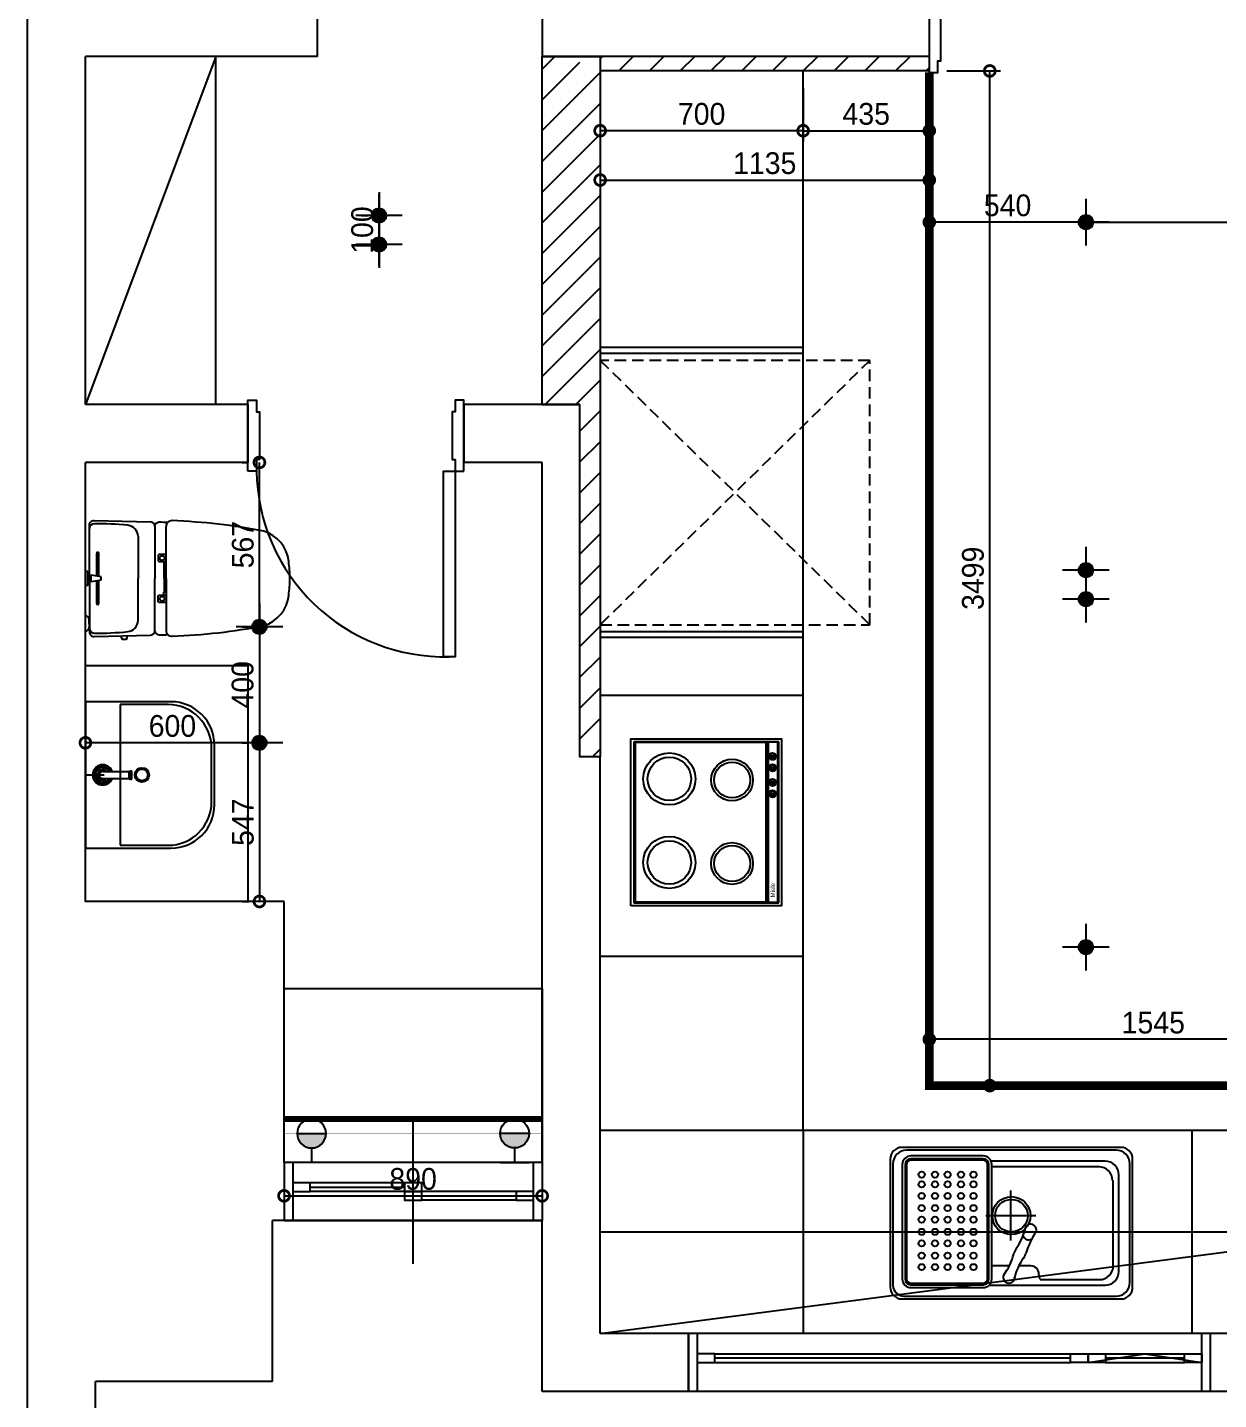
# Model space of a CAD drawing. Header units: inches. Extents: x -4181 to 116552, y 25636 to 44656.
# Drawn here: x 38872 to 42980, y 30364 to 35096 of the extents above; entities that cross this region are included whole.
import ezdxf

# ---------------------------------------------------------------- set-up
doc = ezdxf.new("R2010")
doc.units = ezdxf.units.IN
doc.header["$LTSCALE"] = 50
doc.header["$MEASUREMENT"] = 0
doc.linetypes.add('DH-HID2', pattern=[1.2, 0.8, -0.4])
doc.linetypes.add('HIDDEN', pattern=[0.375, 0.25, -0.125])
for name, color, linetype in [('01-FUR', 6, 'Continuous'), ('02-wal', 2, 'Continuous'), ('03-WAL NEW', 3, 'Continuous'), ('06-LIGHT', 4, 'Continuous'), ('07-dim wal', 5, 'Continuous'), ('08-hat', 8, 'Continuous'), ('6fur', 6, 'Continuous'), ('CEIL-DOOR', 6, 'Continuous'), ('CEIL-LIGHT', 7, 'Continuous'), ('CO-BATH', 6, 'Continuous'), ('CO-DO-FR', 7, 'Continuous'), ('CO-DOOR', 8, 'Continuous'), ('CO-FURB-DN', 9, 'Continuous'), ('FIN', 2, 'Continuous'), ('FU-FURM', 251, 'DH-HID2'), ('HL', 6, 'HIDDEN'), ('RC-LIGHT', 7, 'Continuous'), ('도면층2', 2, 'Continuous'), ('도면층4', 4, 'Continuous'), ('도면층5', 5, 'Continuous')]:
    doc.layers.add(name, color=color, linetype=linetype)
doc.styles.add('DH-TEXT', font='')
doc.styles.add('스타일1', font='HY울릉도M.TTF')
doc.styles.get('DH-TEXT').set_extended_font_data('HY울릉도L')
doc.dimstyles.new('30', dxfattribs={"dimscale": 30, "dimtxt": 2.5, "dimasz": 2.5, "dimexe": 1.25, "dimexo": 2, "dimtad": 1, "dimdec": 0, "dimtxsty": '스타일1', "dimblk": 'DOTSMALL', "dimcen": 2.5, "dimclrd": 1, "dimclre": 1, "dimclrt": 2, "dimadec": 0, "dimazin": 0, "dimtfac": 1, "dimtix": 1, "dimtmove": 0, "dimatfit": 3, "dimldrblk": 'DOTSMALL', "dimfxl": 1.25, "dimarcsym": 0})

# ---------------------------------------------------------------- blocks, each defined once
blk = doc.blocks.new('asfsd')
at = {"layer": '02-wal'}
for p, q in [((13740.6, 29503.4), (13740.6, 35487.4)), ((14740.6, 35287.4), (14740.6, 35487.4)), ((15515.6, 35487.4), (15515.6, 35287.4)), ((16850.6, 35487.4), (16850.6, 35287.4)), ((14740.6, 35287.4), (13940.6, 35287.4)), ((13940.6, 34087.4), (13940.6, 35287.4)), ((15645.6, 35287.4), (15515.6, 35287.4)), ((16850.6, 35287.4), (15645.6, 35287.4)), ((14500.6, 34087.4), (13940.6, 34087.4)), ((14500.6, 34087.4), (14500.6, 33887.4)), ((15515.6, 34087.4), (15245.6, 34087.4)), ((15245.6, 34087.4), (15245.6, 33887.4)), ((15515.6, 34087.4), (15645.6, 34087.4)), ((15645.6, 32872.4), (15645.6, 34087.4)), ((13940.6, 32373.4), (13940.6, 33887.4)), ((14500.6, 33887.4), (13940.6, 33887.4)), ((15515.6, 33887.4), (15245.6, 33887.4)), ((15515.6, 31473.4), (15515.6, 33887.4)), ((15715.6, 32872.4), (15645.6, 32872.4)), ((15715.6, 30883.4), (15715.6, 32872.4)), ((14625.6, 32373.4), (13940.6, 32373.4)), ((14625.6, 31473.4), (14625.6, 32373.4)), ((15515.6, 31473.4), (14625.6, 31473.4)), ((14585.6, 30718.4), (14585.6, 31273.4)), ((15515.6, 31273.4), (14585.6, 31273.4)), ((15515.6, 30683.4), (15515.6, 31273.4)), ((18395.6, 30883.4), (15715.6, 30883.4)), ((13975.6, 29703.4), (13975.6, 30718.4)), ((14585.6, 30718.4), (13975.6, 30718.4)), ((18595.6, 30683.4), (15515.6, 30683.4))]:
    blk.add_line(p, q, dxfattribs=at)
at = {"layer": 'CO-DO-FR'}
for points in [[(16850.6, 35432.4), (16850.6, 35232.4), (16880.6, 35232.4), (16880.6, 35272.4), (16890.6, 35272.4), (16890.6, 35437.4), (16880.6, 35437.4), (16880.6, 35487.4), (16850.6, 35487.4)], [(14500.6, 33857.4), (14500.6, 34102.4), (14530.6, 34102.4), (14530.6, 34062.4), (14540.6, 34062.4), (14540.6, 33897.4), (14530.6, 33897.4), (14530.6, 33857.4), (14500.6, 33857.4)], [(15245.6, 33857.4), (15245.6, 34102.4), (15215.6, 34102.4), (15215.6, 34062.4), (15205.6, 34062.4), (15205.6, 33897.4), (15215.6, 33897.4), (15215.6, 33857.4), (15245.6, 33857.4)]]:
    blk.add_lwpolyline(points, close=True, dxfattribs=at)
at = {"layer": 'CO-DOOR'}
blk.add_lwpolyline([(15175.6, 33217.4), (15175.6, 33857.4), (15215.6, 33857.4), (15215.6, 33217.4)], close=True, dxfattribs=at)
blk.add_arc((15180.3, 33867), 649.8, 180.8496, 271.3454, dxfattribs=at)
blk = doc.blocks.new('cjswjdeh')
at = {"layer": '03-WAL NEW'}
h = blk.add_hatch(dxfattribs=at)
h.set_pattern_fill('ANSI31', color=256, scale=600)
h.set_pattern_definition([(45, (25131.82, -291.71), (-53.03301, 53.03301), [])])
h.paths.add_polyline_path([(40847.4, 34995.7), (40809.3, 34995.7), (40777.4, 34947.4), (40777.4, 34995.7), (40647.4, 34995.7), (40647.4, 33795.7), (40777.4, 33795.7), (40777.4, 32580.7), (40847.4, 32580.7)])
h = blk.add_hatch(dxfattribs=at)
h.set_pattern_fill('ANSI31', color=256, scale=600)
h.set_pattern_definition([(45, (25800, 0), (-53.03301, 53.03301), [])])
h.paths.add_polyline_path([(41982.4, 34995.7), (40847.4, 34995.7), (40847.4, 34945.7), (41982.4, 34945.7)])
h.paths.add_polyline_path([(43287.4, 34995.7), (43247.4, 34995.7), (43047.4, 34995.7), (43047.4, 34945.7), (43287.4, 34945.7)])
at = {"color": 8}
blk.add_line((39072.4, 32518), (39137.4, 32518), dxfattribs=at)
at = {"layer": '01-FUR', "color": 8}
blk.add_line((39522.4, 33795.7), (39522.4, 34995.7), dxfattribs=at)
at = {"layer": '02-wal'}
for p, q in [((41152.4, 30391.7), (41152.4, 30591.7)), ((42952.4, 30391.7), (42952.4, 30591.7))]:
    blk.add_line(p, q, dxfattribs=at)
at = {"layer": '03-WAL NEW'}
for points in [[(40777.4, 33795.7), (40647.4, 33795.7), (40647.4, 34995.7), (40847.4, 34995.7), (40847.4, 33795.7)], [(40777.4, 34995.7), (40847.4, 34995.7), (40847.4, 32580.7), (40777.4, 32580.7), (40777.4, 33795.7)], [(41982.4, 34995.7), (41982.4, 34945.7), (40847.4, 34945.7)]]:
    blk.add_lwpolyline(points, dxfattribs=at)
at = {"layer": '08-hat', "color": 8}
for p, q in [((41547.4, 33991.7), (40847.4, 33991.7)), ((41547.4, 33971.7), (40847.4, 33971.7)), ((41547.4, 33011.7), (40847.4, 33011.7)), ((41547.4, 32991.7), (40847.4, 32991.7)), ((41547.4, 32791.7), (40847.4, 32791.7)), ((41547.4, 31891.7), (40847.4, 31891.7)), ((41547.4, 31291.7), (40847.4, 31291.7)), ((41547.4, 31291.7), (41547.4, 30591.7)), ((42887.4, 31291.7), (42887.4, 30591.7))]:
    blk.add_line(p, q, dxfattribs=at)
for points in [[(43527.4, 30591.7), (43527.4, 31291.7), (41547.4, 31291.7), (41547.4, 34945.7)], [(40847.4, 30591.7), (43527.4, 30941.7), (40847.4, 30941.7)]]:
    blk.add_lwpolyline(points, dxfattribs=at)
at = {"layer": '6fur', "color": 8}
blk.add_line((39522.4, 34995.7), (39072.4, 33795.7), dxfattribs=at)
for points in [[(39072.4, 32895.7), (39632.4, 32895.7), (39632.4, 32081.7), (39072.4, 32081.7), (39072.4, 33595.7)], [(39757.4, 31181.7), (39757.4, 31781.7), (40647.4, 31781.7), (40647.4, 31181.7), (39757.4, 31181.7)]]:
    blk.add_lwpolyline(points, dxfattribs=at)
at = {"layer": 'CO-BATH', "color": 8}
for p, q in [((39367.4, 32770.5), (39072.4, 32770.5)), ((39072.4, 32770.5), (39072.4, 32265.5)), ((39357.4, 32760.5), (39192.4, 32760.5)), ((39192.4, 32760.5), (39192.4, 32275.5)), ((39507.4, 32425.5), (39507.4, 32610.5)), ((39517.4, 32415.5), (39517.4, 32620.5)), ((39132.4, 32530.5), (39222.9, 32530.5)), ((39132.4, 32505.5), (39222.9, 32505.5)), ((39222.9, 32531.5), (39227.9, 32531.5)), ((39222.9, 32504.5), (39222.9, 32531.5)), ((39227.9, 32532.5), (39232.9, 32532.5)), ((39227.9, 32503.5), (39227.9, 32532.5)), ((39232.9, 32503.5), (39232.9, 32532.5)), ((39222.9, 32504.5), (39227.9, 32504.5)), ((39227.9, 32503.5), (39232.9, 32503.5)), ((39192.4, 32275.5), (39357.4, 32275.5)), ((39072.4, 32265.5), (39367.4, 32265.5))]:
    blk.add_line(p, q, dxfattribs=at)
for radius in [25, 20]:
    blk.add_circle((39267.4, 32518), radius, dxfattribs=at)
for centre, radius, start, end in [((39357.4, 32610.5), 150, 0, 90), ((39367.4, 32620.5), 150, 0, 90), ((39132.4, 32518), 35, 20.9248, 339.0751), ((39132.4, 32518), 30, 24.6243, 335.3757), ((39132.4, 32518), 25, 30, 330), ((39132.4, 32518), 18, 43.9829, 316.017), ((39132.4, 32518), 12.5, 90, 270), ((39357.4, 32425.5), 150, 270, 0), ((39367.4, 32415.5), 150, 270, 0)]:
    blk.add_arc(centre, radius, start, end, dxfattribs=at)
at = {"layer": 'CO-FURB-DN', "color": 8}
for p, q in [((41463.2, 32632.7), (40963.2, 32632.7)), ((40963.2, 32632.7), (40963.2, 32333.5)), ((41419.5, 32630.1), (40968, 32630.1)), ((40968, 32630.1), (40968, 32333.5)), ((41419.5, 32333.5), (41419.5, 32630.1)), ((41423.2, 32333.5), (41423.2, 32632.7)), ((41426.7, 32631.1), (41426.7, 32333.5)), ((41459.8, 32631.1), (41426.7, 32631.1)), ((41459.8, 32333.5), (41459.8, 32631.1)), ((41463.2, 32333.5), (41463.2, 32632.7)), ((41432.6, 32580.7), (41451.4, 32580.7)), ((41432.7, 32583.7), (41451.4, 32583.7)), ((41432.6, 32541.6), (41451.4, 32541.6)), ((41432.7, 32544.6), (41451.4, 32544.6)), ((41432.6, 32490.9), (41451.4, 32490.9)), ((41432.7, 32493.9), (41451.4, 32493.9)), ((41432.6, 32451.7), (41451.4, 32451.7)), ((41432.7, 32454.7), (41451.4, 32454.7)), ((40963.2, 32344.7), (40963.2, 32076.7)), ((40968, 32342.1), (40968, 32080.1)), ((41419.5, 32080.1), (41419.5, 32342.1)), ((41423.2, 32076.7), (41423.2, 32344.7)), ((41426.7, 32343.1), (41426.7, 32078.9)), ((41459.8, 32078.9), (41459.8, 32343.1)), ((41463.2, 32076.7), (41463.2, 32344.7)), ((40968, 32080.1), (41419.5, 32080.1)), ((40963.2, 32076.7), (41463.2, 32076.7)), ((41426.7, 32078.9), (41459.8, 32078.9)), ((42626.5, 31224.2), (41904.5, 31224.2)), ((42168.1, 31204.2), (41919, 31204.2)), ((42168.1, 31194.2), (41919, 31194.2)), ((42168.1, 31189.2), (41919, 31189.2)), ((42588.5, 31186.2), (42195.6, 31186.2)), ((41857, 31176.7), (41857, 30758.7)), ((41889, 31174.2), (41889, 30780.2)), ((41899, 31174.2), (41899, 30780.2)), ((41904, 31174.2), (41904, 30780.2)), ((42183.1, 30780.2), (42183.1, 31174.2)), ((42188.1, 30780.2), (42188.1, 31174.2)), ((42198.1, 30780.2), (42198.1, 31174.2)), ((42569.5, 31167.2), (42198.1, 31167.2)), ((42636, 30806.2), (42636, 31138.7)), ((42674, 30768.2), (42674, 31176.7)), ((42616.2, 30824.7), (42616.2, 31119.2)), ((42263.7, 30913.2), (42263.7, 31085.5)), ((42177.5, 30999.3), (42349.9, 30999.3)), ((42258.8, 30825.2), (42198.1, 30825.2)), ((42332, 30825.2), (42291.2, 30825.2)), ((41919, 30765.2), (42168.1, 30765.2)), ((41919, 30760.2), (42168.1, 30760.2)), ((42189.1, 30758.7), (42588.5, 30758.7)), ((42365.3, 30777.7), (42360.5, 30796.7)), ((42365.3, 30777.7), (42569.5, 30777.7)), ((41895, 30720.7), (42626.5, 30720.7)), ((41919, 30750.2), (42168.1, 30750.2))]:
    blk.add_line(p, q, dxfattribs=at)
blk.add_lwpolyline([(40953.2, 32066.7), (40953.2, 32642.7), (41473.2, 32642.7), (41473.2, 32066.7)], close=True, dxfattribs=at)
blk.add_lwpolyline([(42643.5, 31233.7), (41887.5, 31233.7, 0.414214), (41847.5, 31193.7), (41847.5, 30751.2, 0.414214), (41887.5, 30711.2), (42643.5, 30711.2, 0.414214), (42683.5, 30751.2), (42683.5, 31193.7, 0.414214)], format="xyb", close=True, dxfattribs=at)
for centre, radius in [((41086, 32504.4), 89.9), ((41086, 32504.4), 74.9), ((41302.4, 32500.6), 72), ((41302.4, 32500.6), 62), ((41442, 32582.2), 12.5), ((41442, 32543), 12.5), ((41442, 32582.2), 9.52), ((41442, 32543), 9.52), ((41442, 32492.3), 12.5), ((41442, 32453.2), 12.5), ((41442, 32492.3), 9.52), ((41442, 32453.2), 9.52), ((41086, 32216.4), 89.9), ((41086, 32216.4), 74.9), ((41302.4, 32212.6), 72), ((41302.4, 32212.6), 62), ((41956, 31139.7), 10.7), ((42002, 31139.7), 10.7), ((42045.4, 31139.7), 10.7), ((42091.4, 31139.7), 10.7), ((42134.8, 31139.7), 10.7), ((41956, 31106.2), 10.7), ((42002, 31106.2), 10.7), ((42045.4, 31106.2), 10.7), ((42091.4, 31106.2), 10.7), ((42134.8, 31106.2), 10.7), ((41956, 31066.5), 10.7), ((42002, 31066.5), 10.7), ((42045.4, 31066.5), 10.7), ((42091.4, 31066.5), 10.7), ((42134.8, 31066.5), 10.7), ((42265.6, 30998.4), 65.6), ((42265.6, 30998.4), 56.1), ((41956, 31024.3), 10.7), ((41956, 30984.6), 10.7), ((42002, 31024.3), 10.7), ((42002, 30984.6), 10.7), ((42045.4, 31024.3), 10.7), ((42045.4, 30984.6), 10.7), ((42091.4, 31024.3), 10.7), ((42091.4, 30984.6), 10.7), ((42134.8, 31024.3), 10.7), ((42134.8, 30984.6), 10.7), ((41956, 30942.5), 10.7), ((42002, 30942.5), 10.7), ((42045.4, 30942.5), 10.7), ((42091.4, 30942.5), 10.7), ((42134.8, 30942.5), 10.7), ((41956, 30902.8), 10.7), ((42002, 30902.8), 10.7), ((42045.4, 30902.8), 10.7), ((42091.4, 30902.8), 10.7), ((42134.8, 30902.8), 10.7), ((41956, 30860.6), 10.7), ((42002, 30860.6), 10.7), ((42045.4, 30860.6), 10.7), ((42091.4, 30860.6), 10.7), ((42134.8, 30860.6), 10.7), ((41956, 30820.9), 10.7), ((42002, 30820.9), 10.7), ((42045.4, 30820.9), 10.7), ((42091.4, 30820.9), 10.7), ((42134.8, 30820.9), 10.7)]:
    blk.add_circle(centre, radius, dxfattribs=at)
for centre, radius, start, end in [((41904.5, 31176.7), 47.5, 90, 180), ((41919, 31174.2), 30, 90, 180), ((41919, 31174.2), 20, 90, 180), ((41919, 31174.2), 15, 90, 180), ((42168.1, 31174.2), 30, 0, 90), ((42168.1, 31174.2), 20, 0, 90), ((42168.1, 31174.2), 15, 0, 90), ((42588.5, 31138.7), 47.5, 0, 90), ((42626.5, 31176.7), 47.5, 0, 90), ((42566.8, 31119.2), 47.5, 0, 90), ((42132.8, 30994.5), 185.1, 323.6787, 345.202), ((42331.7, 30949.1), 20, 341.8768, 185.5388), ((42325.3, 30935), 20, 196.6147, 301.8543), ((42574.7, 30791.8), 270.1, 145.9944, 163.4491), ((42093.3, 30908.7), 185.1, 321.4118, 346.8606), ((42322.3, 30855.2), 50, 143.6787, 166.8606), ((42457, 30743.5), 185.1, 143.5863, 169.4447), ((42267.8, 30883), 50, 323.5863, 343.4491), ((42199, 30796.7), 28.5, 90, 91.7483), ((42332, 30796.7), 28.5, 0, 90), ((42569.5, 30825.2), 47.5, 270, 0), ((42588.5, 30806.2), 47.5, 270, 0), ((41895, 30758.7), 38, 180, 270), ((41919, 30780.2), 30, 180, 270), ((41919, 30780.2), 20, 180, 270), ((41919, 30780.2), 15, 180, 270), ((42168.1, 30780.2), 30, 270, 0), ((42168.1, 30780.2), 20, 270, 0), ((42168.1, 30780.2), 15, 270, 0), ((42256.8, 30785.7), 20, 130.6945, 0.7549), ((42626.5, 30768.2), 47.5, 270, 0)]:
    blk.add_arc(centre, radius, start, end, dxfattribs=at)
at = {"layer": 'FIN', "color": 8}
for p, q in [((39086.6, 33203.7), (39086.6, 33368.3)), ((39311.6, 33376.1), (39311.6, 33195.7)), ((39350.9, 33195.7), (39350.9, 33375)), ((39253.8, 33340.9), (39253.8, 33195.7)), ((39086.6, 33187.7), (39086.6, 33023.1)), ((39253.8, 33050.5), (39253.8, 33195.7)), ((39311.6, 33015.3), (39311.6, 33195.7)), ((39350.9, 33195.7), (39350.9, 33016.4)), ((39085.2, 33040), (39085.2, 33052.5)), ((39085.2, 33040), (39085.2, 33027.5))]:
    blk.add_line(p, q, dxfattribs=at)
for points in [[(39086.6, 33368.3), (39086.6, 33380.7, -0.421209), (39102, 33395.7), (39297, 33391.1, -0.001659)], [(39311.6, 33376.1, -0.371724), (39326.3, 33390.5, -0.003515), (39357.3, 33389.6, -0.320541)], [(39086.6, 33023.1), (39086.6, 33010.7, 0.421209), (39102, 32995.7), (39297, 33000.3, 0.001659)], [(39311.6, 33015.3, 0.371724), (39326.3, 33000.9, 0.003515), (39357.3, 33001.8, 0.320541)]]:
    blk.add_lwpolyline(points, format="xyb", dxfattribs=at)
for centre, radius, start, end in [((39102.6, 33368.3), 16, 90.6884, 180), ((39114.5, 32384.4), 1000, 84.0563, 90.6884), ((39213.9, 33339.2), 40, 2.4871, 84.0563), ((39296.6, 33376.1), 15, 0, 88.6349), ((39370.9, 33375), 20, 87.6667, 180), ((39281.9, 31190.9), 2205.9, 79.3919, 87.6667), ((39648.6, 33239.9), 125.5, 6.5759, 71.7036), ((39371.6, 33195.7), 405.9, 0, 8.3007), ((39371.6, 33195.7), 405.9, 351.6993, 0), ((39648.6, 33151.5), 125.5, 288.2964, 353.4241), ((39070.2, 33052.5), 15, 0, 90), ((39070.2, 33027.5), 15, 270, 0), ((39213.9, 33052.2), 40, 275.9437, 357.5129), ((39281.9, 35200.5), 2205.9, 272.3333, 280.6081), ((39102.6, 33023.1), 16, 180, 269.3116), ((39114.5, 34007), 1000, 269.3116, 275.9437), ((39296.6, 33015.3), 15, 271.3651, 0), ((39370.9, 33016.4), 20, 180, 272.3333)]:
    blk.add_arc(centre, radius, start, end, dxfattribs=at)
at = {"layer": 'FU-FURM', "color": 8}
for p, q in [((40847.4, 33947.7), (41777.4, 33035.7)), ((41777.4, 33947.7), (40847.4, 33035.7))]:
    blk.add_line(p, q, dxfattribs=at)
blk.add_lwpolyline([(40847.4, 33947.7), (40847.4, 33035.7), (41777.4, 33035.7), (41777.4, 33947.7)], close=True, dxfattribs=at)
at = {"layer": 'HL', "color": 8, "linetype": 'Continuous'}
for p, q in [((39111.2, 33204.2), (39111.2, 33282.2)), ((39118.2, 33203.2), (39118.2, 33282.2)), ((39080.2, 33219.7), (39070.2, 33219.7)), ((39080.2, 33171.7), (39080.2, 33219.7)), ((39343.8, 33195.7), (39343.8, 33242)), ((39080.2, 33171.7), (39070.2, 33171.7)), ((39085, 33202.6), (39080.2, 33208.1)), ((39085, 33188.8), (39080.2, 33183.3)), ((39092, 33207), (39085, 33202.6)), ((39085, 33188.8), (39085, 33202.6)), ((39092, 33184.4), (39085, 33188.8)), ((39126.3, 33201.7), (39092, 33207)), ((39092, 33184.4), (39092, 33207)), ((39126.3, 33189.7), (39092, 33184.4)), ((39111.2, 33109.2), (39111.2, 33187.2)), ((39118.2, 33109.2), (39118.2, 33188.2)), ((39126.3, 33189.7), (39126.3, 33201.7)), ((39343.8, 33195.7), (39343.8, 33149.4)), ((39196.6, 32990.7), (39196.6, 32998)), ((39200.6, 32986.7), (39212.7, 32986.7)), ((39216.7, 32990.7), (39216.7, 32998.4))]:
    blk.add_line(p, q, dxfattribs=at)
for points in [[(39350.9, 33278.3), (39326.7, 33278.3, 0.414214), (39322.7, 33274.3), (39322.7, 33257.8, 0.414214), (39326.7, 33253.8), (39342.3, 33253.8), (39350.9, 33253.8)], [(39342.3, 33253.8), (39342.3, 33244, 0.414214), (39344.3, 33242), (39350.9, 33242)], [(39350.9, 33113.1), (39326.7, 33113.1, -0.414214), (39322.7, 33117.1), (39322.7, 33133.6, -0.414214), (39326.7, 33137.6), (39342.3, 33137.6), (39350.9, 33137.6)], [(39342.3, 33137.6), (39342.3, 33147.4, -0.414214), (39344.3, 33149.4), (39350.9, 33149.4)]]:
    blk.add_lwpolyline(points, format="xyb", dxfattribs=at)
for centre in [(39336.6, 33265.7), (39336.6, 33125.7)]:
    blk.add_circle(centre, 8, dxfattribs=at)
for centre, radius, start, end in [((39114.7, 33282.2), 3.5, 0, 180), ((39114.7, 33109.2), 3.5, 180, 0), ((39200.6, 32990.7), 4, 180, 270), ((39212.7, 32990.7), 4, 270, 0)]:
    blk.add_arc(centre, radius, start, end, dxfattribs=at)
at = {"layer": '도면층2', "color": 8}
for p, q in [((39757.4, 31181.7), (39757.4, 30981.7)), ((40647.4, 31181.7), (40647.4, 30981.7))]:
    blk.add_line(p, q, dxfattribs=at)
at = {"layer": '도면층4', "color": 8}
for p, q in [((40202.4, 30831.7), (40202.4, 31331.7)), ((40647.4, 31181.7), (39757.4, 31181.7)), ((39787.4, 31181.7), (39787.4, 30981.7)), ((40617.4, 30981.7), (40617.4, 31181.7)), ((39847.4, 31096.7), (40172.4, 31096.7)), ((40232.4, 31066.7), (40557.4, 31066.7)), ((39757.4, 30981.7), (40647.4, 30981.7))]:
    blk.add_line(p, q, dxfattribs=at)
at = {"layer": '도면층4'}
for p, q in [((42952.4, 30591.7), (41152.4, 30591.7)), ((41152.4, 30591.7), (41152.4, 30391.7)), ((41182.4, 30591.7), (41182.4, 30391.7)), ((42922.4, 30391.7), (42922.4, 30591.7)), ((42952.4, 30391.7), (42952.4, 30591.7)), ((42469.9, 30506.7), (41242.4, 30506.7)), ((42862.4, 30506.7), (42589.9, 30506.7))]:
    blk.add_line(p, q, dxfattribs=at)
at = {"layer": '도면층4', "color": 8}
for points in [[(39787.4, 31111.7), (39787.4, 31081.7), (39847.4, 31081.7), (39847.4, 31111.7)], [(40172.4, 31111.7), (40172.4, 31081.7), (40232.4, 31081.7), (40232.4, 31111.7)], [(40172.4, 31081.7), (40172.4, 31051.7), (40232.4, 31051.7), (40232.4, 31081.7)], [(40557.4, 31081.7), (40557.4, 31051.7), (40617.4, 31051.7), (40617.4, 31081.7)]]:
    blk.add_lwpolyline(points, close=True, dxfattribs=at)
at = {"layer": '도면층4'}
for points in [[(41182.4, 30521.7), (41182.4, 30491.7), (41242.4, 30491.7), (41242.4, 30521.7)], [(42529.9, 30521.7), (42529.9, 30491.7), (42469.9, 30491.7), (42469.9, 30521.7)], [(42589.9, 30521.7), (42589.9, 30491.7), (42529.9, 30491.7), (42529.9, 30521.7)], [(42922.4, 30521.7), (42922.4, 30491.7), (42862.4, 30491.7), (42862.4, 30521.7)]]:
    blk.add_lwpolyline(points, close=True, dxfattribs=at)
blk.add_lwpolyline([(42529.9, 30491.7), (42726.2, 30521.7), (42922.4, 30491.7)], dxfattribs=at)
at = {"layer": '도면층5', "color": 8}
for p, q in [((40172.4, 31111.7), (39847.4, 31111.7)), ((40172.4, 31081.7), (39847.4, 31081.7)), ((40557.4, 31081.7), (40232.4, 31081.7)), ((40557.4, 31051.7), (40232.4, 31051.7))]:
    blk.add_line(p, q, dxfattribs=at)
at = {"layer": '도면층5'}
for p, q in [((41242.4, 30521.7), (42469.9, 30521.7)), ((42589.9, 30521.7), (42862.4, 30521.7)), ((41242.4, 30491.7), (42469.9, 30491.7)), ((42589.9, 30491.7), (42862.4, 30491.7))]:
    blk.add_line(p, q, dxfattribs=at)
at = {"layer": '6fur'}
blk.add_blockref('asfsd', (25131.8, -291.7), dxfattribs=at)
at = {"layer": 'CO-FURB-DN', "color": 8, "style": 'DH-TEXT'}
blk.add_text('Miele', height=15, rotation=90, dxfattribs=at).set_placement((41450.1, 32095.8))
blk = doc.blocks.new('_DOTSMALL')
at = {"color": 0, "linetype": 'ByBlock', "const_width": 0.5}
blk.add_lwpolyline([(-0.0625, 0, 1), (0.0625, 0, 1)], format="xyb", close=True, dxfattribs=at)
blk = doc.blocks.new('*D1223')
at = {"layer": '07-dim wal', "color": 1, "lineweight": -2}
for p, q in [((41547.4, 34885.7), (41547.4, 34702)), ((41982.4, 34880.7), (41982.4, 34702)), ((41547.4, 34739.5), (41982.4, 34739.5))]:
    blk.add_line(p, q, dxfattribs=at)
at = {"layer": 'Defpoints', "color": 0}
for p in [(41547.4, 34945.7), (41982.4, 34940.7), (41982.4, 34739.5)]:
    blk.add_point(p, dxfattribs=at)
at = {"layer": '07-dim wal', "color": 1, "lineweight": -2, "xscale": 75, "yscale": 75, "zscale": 75, "rotation": 180}
blk.add_blockref('_DOTSMALL', (41547.4, 34739.5), dxfattribs=at)
at = {"layer": '07-dim wal', "color": 1, "lineweight": -2, "xscale": 75, "yscale": 75, "zscale": 75}
blk.add_blockref('_DOTSMALL', (41982.4, 34739.5), dxfattribs=at)
at = {"layer": '07-dim wal', "color": 2, "insert": (41764.9, 34797.2), "char_height": 75, "attachment_point": 5, "style": '스타일1'}
blk.add_mtext('435', dxfattribs=at)
blk = doc.blocks.new('*D1224')
at = {"layer": '07-dim wal', "color": 1, "lineweight": -2}
for p, q in [((40847.4, 34885.7), (40847.4, 34702)), ((41547.4, 34885.7), (41547.4, 34702)), ((41547.4, 34739.5), (40847.4, 34739.5))]:
    blk.add_line(p, q, dxfattribs=at)
at = {"layer": 'Defpoints', "color": 0}
for p in [(40847.4, 34945.7), (41547.4, 34945.7), (40847.4, 34739.5)]:
    blk.add_point(p, dxfattribs=at)
at = {"layer": '07-dim wal', "color": 1, "lineweight": -2, "xscale": 75, "yscale": 75, "zscale": 75, "rotation": 180}
blk.add_blockref('_DOTSMALL', (40847.4, 34739.5), dxfattribs=at)
at = {"layer": '07-dim wal', "color": 1, "lineweight": -2, "xscale": 75, "yscale": 75, "zscale": 75}
blk.add_blockref('_DOTSMALL', (41547.4, 34739.5), dxfattribs=at)
at = {"layer": '07-dim wal', "color": 2, "insert": (41197.4, 34797.2), "char_height": 75, "attachment_point": 5, "style": '스타일1'}
blk.add_mtext('700', dxfattribs=at)
blk = doc.blocks.new('*D1225')
at = {"layer": '07-dim wal', "color": 1, "lineweight": -2}
for p, q in [((40847.4, 34885.7), (40847.4, 34532)), ((41982.4, 34880.7), (41982.4, 34532)), ((40847.4, 34569.5), (41982.4, 34569.5))]:
    blk.add_line(p, q, dxfattribs=at)
at = {"layer": 'Defpoints', "color": 0}
for p in [(40847.4, 34945.7), (41982.4, 34940.7), (41982.4, 34569.5)]:
    blk.add_point(p, dxfattribs=at)
at = {"layer": '07-dim wal', "color": 1, "lineweight": -2, "xscale": 75, "yscale": 75, "zscale": 75, "rotation": 180}
blk.add_blockref('_DOTSMALL', (40847.4, 34569.5), dxfattribs=at)
at = {"layer": '07-dim wal', "color": 1, "lineweight": -2, "xscale": 75, "yscale": 75, "zscale": 75}
blk.add_blockref('_DOTSMALL', (41982.4, 34569.5), dxfattribs=at)
at = {"layer": '07-dim wal', "color": 2, "insert": (41414.9, 34627.2), "char_height": 75, "attachment_point": 5, "style": '스타일1'}
blk.add_mtext('1135', dxfattribs=at)
blk = doc.blocks.new('*D1229')
at = {"layer": '07-dim wal', "color": 1, "lineweight": -2}
for p, q in [((41982.4, 31506.7), (41982.4, 31644)), ((43527.4, 31606.5), (41982.4, 31606.5)), ((43527.4, 31511.7), (43527.4, 31644))]:
    blk.add_line(p, q, dxfattribs=at)
at = {"layer": 'Defpoints', "color": 0}
for p in [(41982.4, 31606.5), (41982.4, 31446.7), (43527.4, 31451.7)]:
    blk.add_point(p, dxfattribs=at)
at = {"layer": '07-dim wal', "color": 1, "lineweight": -2, "xscale": 75, "yscale": 75, "zscale": 75, "rotation": 180}
blk.add_blockref('_DOTSMALL', (41982.4, 31606.5), dxfattribs=at)
at = {"layer": '07-dim wal', "color": 1, "lineweight": -2, "xscale": 75, "yscale": 75, "zscale": 75}
blk.add_blockref('_DOTSMALL', (43527.4, 31606.5), dxfattribs=at)
at = {"layer": '07-dim wal', "color": 2, "insert": (42754.9, 31663.5), "char_height": 75, "attachment_point": 5, "style": '스타일1'}
blk.add_mtext('1545', dxfattribs=at)
blk = doc.blocks.new('*D1230')
at = {"layer": '07-dim wal', "color": 1, "lineweight": -2}
for p, q in [((42042.4, 34945.7), (42228.5, 34945.7)), ((42191, 31446.7), (42191, 34945.7)), ((42042.4, 31446.7), (42228.5, 31446.7))]:
    blk.add_line(p, q, dxfattribs=at)
at = {"layer": 'Defpoints', "color": 0}
for p in [(41982.4, 34945.7), (42191, 34945.7), (41982.4, 31446.7)]:
    blk.add_point(p, dxfattribs=at)
at = {"layer": '07-dim wal', "color": 1, "lineweight": -2, "xscale": 75, "yscale": 75, "zscale": 75}
for p, rotation in [((42191, 34945.7), 90), ((42191, 31446.7), 270)]:
    blk.add_blockref('_DOTSMALL', p, dxfattribs=dict(at, rotation=rotation))
at = {"layer": '07-dim wal', "color": 2, "insert": (42133.2, 33196.2), "char_height": 75, "attachment_point": 5, "rotation": 90, "style": '스타일1'}
blk.add_mtext('3499', dxfattribs=at)
blk = doc.blocks.new('1')
at = {"linetype": 'Continuous'}
h = blk.add_hatch(color=4, dxfattribs=at)
h.dxf.hatch_style = 1
edge = h.paths.add_edge_path()
edge.add_arc((11539653.5, -14273503.8), 37.5, 0, 360)
at = {"color": 1, "linetype": 'Continuous'}
for p, q in [((11539653.5, -14273637.1), (11539653.5, -14273370.5)), ((11539520.2, -14273503.8), (11539786.8, -14273503.8))]:
    blk.add_line(p, q, dxfattribs=at)
at = {"color": 4, "linetype": 'Continuous'}
for radius in [41.5, 37.5]:
    blk.add_circle((11539653.5, -14273503.8), radius, dxfattribs=at)
blk = doc.blocks.new('*D1239')
at = {"layer": '07-dim wal', "color": 1, "lineweight": -2}
for p, q in [((40084.9, 34272), (40084.9, 34522)), ((40024.9, 34447), (40047.4, 34447)), ((40024.9, 34347), (40047.4, 34347))]:
    blk.add_line(p, q, dxfattribs=at)
at = {"layer": 'Defpoints', "color": 0}
for p in [(40084.9, 34447), (40084.9, 34447), (40084.9, 34347)]:
    blk.add_point(p, dxfattribs=at)
at = {"layer": '07-dim wal', "color": 1, "lineweight": -2, "xscale": 75, "yscale": 75, "zscale": 75}
for p, rotation in [((40084.9, 34447), 270), ((40084.9, 34347), 90)]:
    blk.add_blockref('_DOTSMALL', p, dxfattribs=dict(at, rotation=rotation))
at = {"layer": '07-dim wal', "color": 2, "insert": (40027.2, 34397), "char_height": 75, "attachment_point": 5, "rotation": 90, "style": '스타일1'}
blk.add_mtext('100', dxfattribs=at)
blk = doc.blocks.new('*D1287')
at = {"layer": '07-dim wal', "color": 1, "lineweight": -2}
for p, q in [((39672.4, 33028.9), (39672.4, 32628.9)), ((39732.4, 33028.9), (39709.9, 33028.9)), ((39732.4, 32628.9), (39709.9, 32628.9))]:
    blk.add_line(p, q, dxfattribs=at)
at = {"layer": 'Defpoints', "color": 0}
for p in [(39672.4, 33028.9), (39672.4, 32628.9), (39672.4, 32628.9)]:
    blk.add_point(p, dxfattribs=at)
at = {"layer": '07-dim wal', "color": 1, "lineweight": -2, "xscale": 75, "yscale": 75, "zscale": 75}
for p, rotation in [((39672.4, 33028.9), 90), ((39672.4, 32628.9), 270)]:
    blk.add_blockref('_DOTSMALL', p, dxfattribs=dict(at, rotation=rotation))
at = {"layer": '07-dim wal', "color": 2, "insert": (39614.7, 32828.9), "char_height": 75, "attachment_point": 5, "rotation": 90, "style": '스타일1'}
blk.add_mtext('400', dxfattribs=at)
blk = doc.blocks.new('*D1288')
at = {"layer": '07-dim wal', "color": 1, "lineweight": -2}
for p, q in [((39072.4, 32688.9), (39072.4, 32666.4)), ((39672.4, 32688.9), (39672.4, 32666.4)), ((39672.4, 32628.9), (39072.4, 32628.9))]:
    blk.add_line(p, q, dxfattribs=at)
at = {"layer": 'Defpoints', "color": 0}
for p in [(39072.4, 32628.9), (39072.4, 32628.9), (39672.4, 32628.9)]:
    blk.add_point(p, dxfattribs=at)
at = {"layer": '07-dim wal', "color": 1, "lineweight": -2, "xscale": 75, "yscale": 75, "zscale": 75, "rotation": 180}
blk.add_blockref('_DOTSMALL', (39072.4, 32628.9), dxfattribs=at)
at = {"layer": '07-dim wal', "color": 1, "lineweight": -2, "xscale": 75, "yscale": 75, "zscale": 75}
blk.add_blockref('_DOTSMALL', (39672.4, 32628.9), dxfattribs=at)
at = {"layer": '07-dim wal', "color": 2, "insert": (39372.4, 32686.6), "char_height": 75, "attachment_point": 5, "style": '스타일1'}
blk.add_mtext('600', dxfattribs=at)
blk = doc.blocks.new('*D1289')
at = {"layer": '07-dim wal', "color": 1, "lineweight": -2}
for p, q in [((39612.4, 33595.7), (39634.9, 33595.7)), ((39672.4, 33028.9), (39672.4, 33595.7)), ((39612.4, 33028.9), (39634.9, 33028.9))]:
    blk.add_line(p, q, dxfattribs=at)
at = {"layer": 'Defpoints', "color": 0}
for p in [(39672.4, 33595.7), (39672.4, 33595.7), (39672.4, 33028.9)]:
    blk.add_point(p, dxfattribs=at)
at = {"layer": '07-dim wal', "color": 1, "lineweight": -2, "xscale": 75, "yscale": 75, "zscale": 75}
for p, rotation in [((39672.4, 33595.7), 90), ((39672.4, 33028.9), 270)]:
    blk.add_blockref('_DOTSMALL', p, dxfattribs=dict(at, rotation=rotation))
at = {"layer": '07-dim wal', "color": 2, "insert": (39615.3, 33312.3), "char_height": 75, "attachment_point": 5, "rotation": 90, "style": '스타일1'}
blk.add_mtext('567', dxfattribs=at)
blk = doc.blocks.new('*D1290')
at = {"layer": '07-dim wal', "color": 1, "lineweight": -2}
for p, q in [((39612.4, 32628.9), (39634.9, 32628.9)), ((39672.4, 32628.9), (39672.4, 32081.7)), ((39612.4, 32081.7), (39634.9, 32081.7))]:
    blk.add_line(p, q, dxfattribs=at)
at = {"layer": 'Defpoints', "color": 0}
for p in [(39672.4, 32628.9), (39672.4, 32081.7), (39672.4, 32081.7)]:
    blk.add_point(p, dxfattribs=at)
at = {"layer": '07-dim wal', "color": 1, "lineweight": -2, "xscale": 75, "yscale": 75, "zscale": 75}
for p, rotation in [((39672.4, 32628.9), 90), ((39672.4, 32081.7), 270)]:
    blk.add_blockref('_DOTSMALL', p, dxfattribs=dict(at, rotation=rotation))
at = {"layer": '07-dim wal', "color": 2, "insert": (39615.4, 32355.3), "char_height": 75, "attachment_point": 5, "rotation": 90, "style": '스타일1'}
blk.add_mtext('547', dxfattribs=at)
blk = doc.blocks.new('*D1295')
at = {"layer": '07-dim wal', "color": 1, "lineweight": -2}
for p, q in [((39757.4, 31121.7), (39757.4, 31029.2)), ((40647.4, 31121.7), (40647.4, 31029.2)), ((39757.4, 31066.7), (40647.4, 31066.7))]:
    blk.add_line(p, q, dxfattribs=at)
at = {"layer": 'Defpoints', "color": 0}
for p in [(39757.4, 31181.7), (40647.4, 31181.7), (40647.4, 31066.7)]:
    blk.add_point(p, dxfattribs=at)
at = {"layer": '07-dim wal', "color": 1, "lineweight": -2, "xscale": 75, "yscale": 75, "zscale": 75, "rotation": 180}
blk.add_blockref('_DOTSMALL', (39757.4, 31066.7), dxfattribs=at)
at = {"layer": '07-dim wal', "color": 1, "lineweight": -2, "xscale": 75, "yscale": 75, "zscale": 75}
blk.add_blockref('_DOTSMALL', (40647.4, 31066.7), dxfattribs=at)
at = {"layer": '07-dim wal', "color": 2, "insert": (40202.4, 31124.5), "char_height": 75, "attachment_point": 5, "style": '스타일1'}
blk.add_mtext('890', dxfattribs=at)
blk = doc.blocks.new('*D1296')
at = {"layer": '07-dim wal', "color": 1, "lineweight": -2}
for p, q in [((41982.4, 34483), (41982.4, 34461.6)), ((42522.4, 34484.1), (42522.4, 34461.6)), ((42522.4, 34424.1), (41982.4, 34424.1))]:
    blk.add_line(p, q, dxfattribs=at)
at = {"layer": 'Defpoints', "color": 0}
for p in [(41982.4, 34424.1), (41982.4, 34423), (42522.4, 34424.1)]:
    blk.add_point(p, dxfattribs=at)
at = {"layer": '07-dim wal', "color": 1, "lineweight": -2, "xscale": 75, "yscale": 75, "zscale": 75, "rotation": 180}
blk.add_blockref('_DOTSMALL', (41982.4, 34424.1), dxfattribs=at)
at = {"layer": '07-dim wal', "color": 1, "lineweight": -2, "xscale": 75, "yscale": 75, "zscale": 75}
blk.add_blockref('_DOTSMALL', (42522.4, 34424.1), dxfattribs=at)
at = {"layer": '07-dim wal', "color": 2, "insert": (42252.4, 34481.8), "char_height": 75, "attachment_point": 5, "style": '스타일1'}
blk.add_mtext('540', dxfattribs=at)
blk = doc.blocks.new('*D1297')
at = {"layer": '07-dim wal', "color": 1, "lineweight": -2}
for p, q in [((42522.4, 34484.1), (42522.4, 34461.6)), ((44022.4, 34484.1), (44022.4, 34461.6)), ((42522.4, 34424.1), (44022.4, 34424.1))]:
    blk.add_line(p, q, dxfattribs=at)
at = {"layer": 'Defpoints', "color": 0}
for p in [(42522.4, 34424.1), (44022.4, 34424.1), (44022.4, 34424.1)]:
    blk.add_point(p, dxfattribs=at)
at = {"layer": '07-dim wal', "color": 1, "lineweight": -2, "xscale": 75, "yscale": 75, "zscale": 75, "rotation": 180}
blk.add_blockref('_DOTSMALL', (42522.4, 34424.1), dxfattribs=at)
at = {"layer": '07-dim wal', "color": 1, "lineweight": -2, "xscale": 75, "yscale": 75, "zscale": 75}
blk.add_blockref('_DOTSMALL', (44022.4, 34424.1), dxfattribs=at)
at = {"layer": '07-dim wal', "color": 2, "insert": (43272.4, 34481.8), "char_height": 75, "attachment_point": 5, "style": '스타일1'}
blk.add_mtext('1500', dxfattribs=at)
blk = doc.blocks.new('BRACKET')
at = {"layer": 'CEIL-LIGHT'}
blk.add_hatch(color=256, dxfattribs=at).paths.add_polyline_path([(-200, -100, 0.414214), (-100, 0, 0.414214), (-200, 100)])
for p, q in [((-200, 100), (-200, -100)), ((0, -100), (0, 100)), ((-100, 0), (0, 0))]:
    blk.add_line(p, q, dxfattribs=at)
blk.add_circle((-200, 0), 100, dxfattribs=at)
blk = doc.blocks.new('A$C0A436DC7')
at = {"layer": 'CEIL-DOOR', "xscale": -1, "rotation": 180}
blk.add_blockref('BRACKET', (300, 100), dxfattribs=at)

msp = doc.modelspace()

# ---------------------------------------------------------------- linework, layer by layer
at = {"layer": '06-LIGHT', "color": 140, "const_width": 30}
msp.add_lwpolyline([(41982.4, 34940.7), (41982.4, 31446.7), (43527.4, 31446.7)], dxfattribs=at)
at = {"layer": 'CEIL-LIGHT', "color": 10, "linetype": 'HIDDEN', "ltscale": 10, "const_width": 20}
msp.add_lwpolyline([(39757.4, 31331.7), (40647.4, 31331.7)], dxfattribs=at)
at = {"layer": 'CEIL-LIGHT', "const_width": 1}
msp.add_lwpolyline([(39757.4, 31181.7), (39757.4, 31281.7), (40647.4, 31281.7), (40647.4, 31181.7)], dxfattribs=at)

# ---------------------------------------------------------------- block references
at = {"yscale": 0.5, "zscale": 0.5}
for p, xscale, rotation in [((39802.4, 31331.7), 0.5, 270), ((40602.4, 31331.7), -0.5, 90.00000000000001)]:
    msp.add_blockref('A$C0A436DC7', p, dxfattribs=dict(at, xscale=xscale, rotation=rotation))
at = {"layer": '07-dim wal'}
msp.add_blockref('cjswjdeh', (0, 0), dxfattribs=at)
at = {"layer": 'RC-LIGHT', "xscale": 0.6024096385271789, "yscale": 0.6024096385271789, "zscale": 0.6024096385271789, "rotation": 180}
for p in [(6991683.4, -8564049.3), (6994120.9, -8564072.2), (6991683.4, -8564149.3), (6994120.9, -8565272.2), (6994120.9, -8565372.2), (6991270.9, -8565467.4), (6991270.9, -8565867.4), (6994120.9, -8566572.2)]:
    msp.add_blockref('1', p, dxfattribs=at)

# ---------------------------------------------------------------- dimensions: what is measured, and where the dimension line sits
at = {"layer": '07-dim wal'}
dim = msp.add_linear_dim(base=(42191, 34945.7), p1=(41982.4, 31446.7), p2=(41982.4, 34945.7), angle=90, dimstyle='30', override={"dimtfill": 0}, dxfattribs=at)
dim.commit()
dim.dimension.update_dxf_attribs({"geometry": '*D1230', "text_midpoint": (42133.2, 33196.2)})
for base, p1, p2, picture, middle in [((40847.4, 34739.5), (41547.4, 34945.7), (40847.4, 34945.7), '*D1224', (41197.4, 34797.2)), ((41982.4, 34569.5), (40847.4, 34945.7), (41982.4, 34940.7), '*D1225', (41414.9, 34627.2)), ((41982.4, 34739.5), (41547.4, 34945.7), (41982.4, 34940.7), '*D1223', (41764.9, 34797.2)), ((41982.4, 31606.5), (43527.4, 31451.7), (41982.4, 31446.7), '*D1229', (42754.9, 31663.5))]:
    dim = msp.add_linear_dim(base=base, p1=p1, p2=p2, dimstyle='30', override={"dimtfill": 0}, dxfattribs=at)
    dim.commit()
    dim.dimension.update_dxf_attribs({"geometry": picture, "text_midpoint": middle})
for base, p1, p2, picture, middle in [((40084.9, 34447), (40084.9, 34347), (40084.9, 34447), '*D1239', (40027.2, 34397)), ((39672.4, 33595.7), (39672.4, 33028.9), (39672.4, 33595.7), '*D1289', (39615.3, 33312.3)), ((39672.4, 32628.9), (39672.4, 33028.9), (39672.4, 32628.9), '*D1287', (39614.7, 32828.9)), ((39672.4, 32081.7), (39672.4, 32628.9), (39672.4, 32081.7), '*D1290', (39615.4, 32355.3))]:
    dim = msp.add_linear_dim(base=base, p1=p1, p2=p2, angle=90, dimstyle='30', dxfattribs=at)
    dim.commit()
    dim.dimension.update_dxf_attribs({"geometry": picture, "text_midpoint": middle})
for base, p1, p2, picture, middle in [((41982.4, 34424.1), (42522.4, 34424.1), (41982.4, 34423), '*D1296', (42252.4, 34481.8)), ((44022.4, 34424.1), (42522.4, 34424.1), (44022.4, 34424.1), '*D1297', (43272.4, 34481.8)), ((39072.4, 32628.9), (39672.4, 32628.9), (39072.4, 32628.9), '*D1288', (39372.4, 32686.6)), ((40647.4, 31066.7), (39757.4, 31181.7), (40647.4, 31181.7), '*D1295', (40202.4, 31124.5))]:
    dim = msp.add_linear_dim(base=base, p1=p1, p2=p2, dimstyle='30', dxfattribs=at)
    dim.commit()
    dim.dimension.update_dxf_attribs({"geometry": picture, "text_midpoint": middle})

doc.saveas('drawing.dxf')
